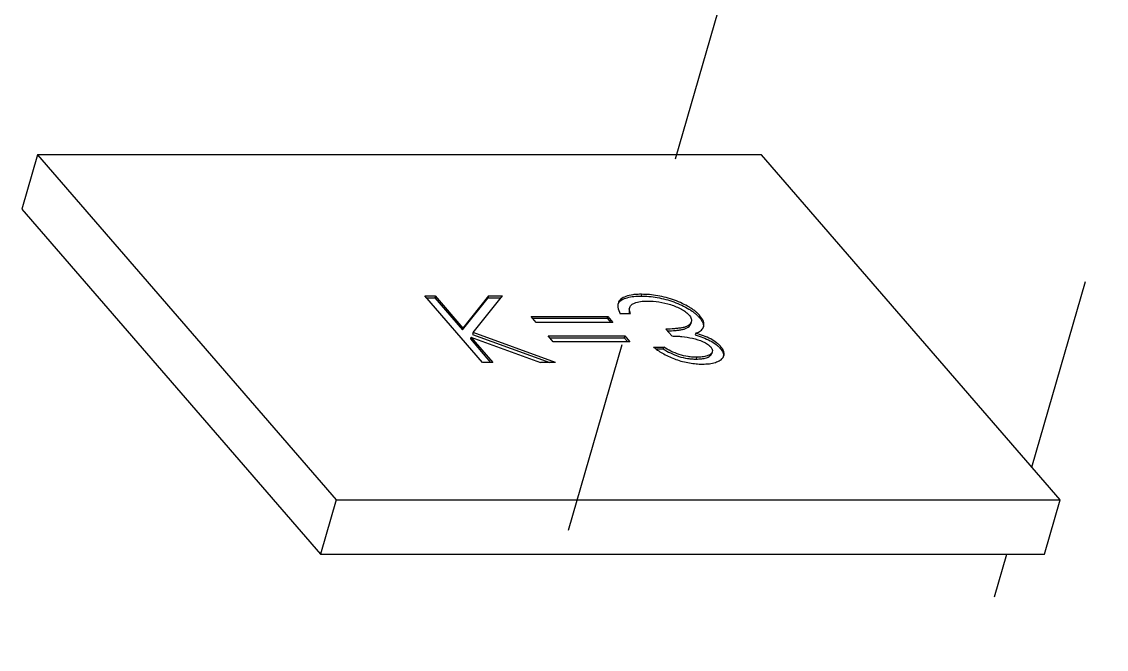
# Model space of a CAD drawing. Header units: millimetres. Extents: x -1 to 407, y -1 to 283.
# Drawn here: x 191.85 to 204.82, y 170.49 to 177.99 of the extents above; entities that cross this region are included whole.
import ezdxf

# ---------------------------------------------------------------- set-up
doc = ezdxf.new("R2010")
doc.units = ezdxf.units.MM
doc.header["$LTSCALE"] = 23.1
doc.linetypes.add('DASHED', pattern=[0.2, 0.1, -0.1])
doc.layers.get('0').update_dxf_attribs({"linetype": 'CONTINUOUS'})
doc.layers.add('0015-THERMAL-PAD', color=7, linetype='CONTINUOUS')

msp = doc.modelspace()

# ---------------------------------------------------------------- linework, layer by layer
at = {"color": 4, "linetype": 'DASHED'}
for p, q in [((195.828, 163.033), (201.101, 181.298)), ((203.934, 172.662), (206.404, 181.217)), ((202.205, 166.673), (203.634, 171.623))]:
    msp.add_line(p, q, dxfattribs=at)
at = {"layer": '0015-THERMAL-PAD', "color": 7, "linetype": 'Continuous'}
for p, q in [((192.039, 176.397), (191.851, 175.748)), ((192.039, 176.397), (195.611, 172.272)), ((200.699, 176.397), (192.039, 176.397)), ((204.271, 172.272), (200.699, 176.397)), ((191.851, 175.748), (195.423, 171.623)), ((197.362, 173.916), (196.674, 174.71)), ((196.674, 174.71), (196.798, 174.71)), ((196.693, 174.688), (196.791, 174.688)), ((196.798, 174.71), (196.791, 174.688)), ((196.791, 174.688), (197.123, 174.305)), ((196.798, 174.71), (197.129, 174.327)), ((197.123, 174.305), (197.429, 174.688)), ((197.435, 174.71), (197.129, 174.327)), ((197.25, 174.272), (197.6, 174.71)), ((197.435, 174.71), (197.429, 174.688)), ((197.429, 174.688), (197.582, 174.688)), ((197.435, 174.71), (197.6, 174.71)), ((199.266, 174.73), (199.259, 174.709)), ((199.133, 174.496), (199.01, 174.496)), ((199.118, 174.552), (199.125, 174.574)), ((198.005, 174.394), (197.943, 174.466)), ((197.943, 174.466), (198.86, 174.466)), ((197.962, 174.444), (198.854, 174.444)), ((198.922, 174.394), (198.005, 174.394)), ((198.86, 174.466), (198.854, 174.444)), ((198.854, 174.444), (198.897, 174.394)), ((198.86, 174.466), (198.922, 174.394)), ((199.86, 174.401), (199.854, 174.379)), ((199.963, 174.474), (199.957, 174.452)), ((197.129, 174.327), (197.123, 174.305)), ((197.25, 174.272), (197.244, 174.251)), ((197.244, 174.251), (198.168, 173.916)), ((198.234, 173.916), (197.25, 174.272)), ((198.208, 174.16), (198.146, 174.232)), ((198.146, 174.232), (199.063, 174.232)), ((199.063, 174.232), (199.056, 174.21)), ((199.063, 174.232), (199.124, 174.16)), ((199.627, 174.232), (199.556, 174.313)), ((199.913, 174.265), (199.907, 174.244)), ((200.003, 174.333), (200.008, 174.346)), ((197.223, 174.218), (197.217, 174.197)), ((197.217, 174.197), (197.46, 173.916)), ((197.223, 174.218), (197.485, 173.916)), ((197.223, 174.218), (198.058, 173.916)), ((198.165, 174.21), (199.056, 174.21)), ((199.124, 174.16), (198.208, 174.16)), ((199.056, 174.21), (199.099, 174.16)), ((199.406, 174.099), (199.53, 174.099)), ((199.406, 174.099), (199.412, 174.095)), ((199.523, 174.078), (199.53, 174.099)), ((200.215, 174.102), (200.208, 174.08)), ((199.437, 174.078), (199.523, 174.078)), ((199.923, 173.977), (199.917, 173.956)), ((200.111, 174.044), (200.105, 174.023)), ((197.485, 173.916), (197.362, 173.916)), ((198.234, 173.916), (198.058, 173.916)), ((195.611, 172.272), (195.423, 171.623)), ((195.611, 172.272), (204.271, 172.272)), ((204.084, 171.623), (204.271, 172.272)), ((195.423, 171.623), (204.084, 171.623))]:
    msp.add_line(p, q, dxfattribs=at)
for centre, radius, start, end in [((199.072, 174.572), 0.0986, 146.101, 158.4909), ((200.163, 173.996), 0.0825, 351.9362, 359.0885)]:
    msp.add_arc(centre, radius, start, end, dxfattribs=at)
for points in [[(198.984, 174.622), (198.982, 174.615), (198.981, 174.608), (198.98, 174.601)], [(200.005, 174.355), (200.005, 174.347), (200.005, 174.34), (200.003, 174.333)], [(200.24, 173.976), (200.244, 173.982), (200.247, 173.989), (200.249, 173.996)]]:
    msp.add_open_spline(points, degree=3, dxfattribs=at)
for points, knots in [([(199.266, 174.73), (199.248, 174.73), (199.213, 174.73), (199.149, 174.724), (199.08, 174.71), (199.023, 174.681), (198.994, 174.649), (198.986, 174.631), (198.984, 174.622)], [0, 0, 0, 0, 0.167167, 0.324642, 0.601726, 0.821232, 0.913693, 1, 1, 1, 1]), ([(198.99, 174.627), (199, 174.642), (199.032, 174.669), (199.123, 174.704), (199.203, 174.708), (199.259, 174.709)], [0, 0, 0, 0, 0.184823, 0.413281, 1, 1, 1, 1]), ([(199.146, 174.606), (199.151, 174.61), (199.162, 174.617), (199.196, 174.634), (199.256, 174.647), (199.309, 174.649), (199.338, 174.649)], [0, 0, 0, 0, 0.094215, 0.197217, 0.563678, 1, 1, 1, 1]), ([(199.259, 174.709), (199.291, 174.708), (199.355, 174.706), (199.488, 174.688), (199.621, 174.654), (199.745, 174.601), (199.817, 174.564), (199.868, 174.53), (199.902, 174.505), (199.931, 174.48), (199.949, 174.461), (199.957, 174.452)], [0, 0, 0, 0, 0.12325, 0.25432, 0.527211, 0.660642, 0.786479, 0.845306, 0.900949, 0.952389, 1, 1, 1, 1]), ([(199.963, 174.474), (199.955, 174.483), (199.938, 174.501), (199.908, 174.527), (199.874, 174.552), (199.823, 174.585), (199.751, 174.623), (199.627, 174.675), (199.494, 174.71), (199.361, 174.728), (199.297, 174.73), (199.266, 174.73)], [0, 0, 0, 0, 0.047611, 0.099051, 0.154694, 0.213521, 0.339358, 0.472789, 0.74568, 0.87675, 1, 1, 1, 1]), ([(199.338, 174.649), (199.383, 174.648), (199.476, 174.643), (199.59, 174.616), (199.68, 174.583), (199.741, 174.554), (199.786, 174.525), (199.816, 174.5), (199.828, 174.487), (199.834, 174.481)], [0, 0, 0, 0, 0.24992, 0.5202, 0.655078, 0.784012, 0.900471, 0.952716, 1, 1, 1, 1]), ([(198.98, 174.601), (198.98, 174.593), (198.981, 174.556), (198.997, 174.521), (199.01, 174.496)], [0, 0, 0, 0, 0.227663, 1, 1, 1, 1]), ([(199.118, 174.552), (199.117, 174.548), (199.114, 174.529), (199.116, 174.51), (199.12, 174.496)], [0, 0, 0, 0, 0.240334, 1, 1, 1, 1]), ([(199.133, 174.496), (199.129, 174.509), (199.12, 174.535), (199.121, 174.562), (199.125, 174.574)], [0, 0, 0, 0, 0.525026, 1, 1, 1, 1]), ([(199.125, 174.574), (199.126, 174.58), (199.132, 174.592), (199.141, 174.601), (199.146, 174.606)], [0, 0, 0, 0, 0.48132, 1, 1, 1, 1]), ([(199.834, 174.481), (199.844, 174.468), (199.862, 174.444), (199.864, 174.413), (199.86, 174.401)], [0, 0, 0, 0, 0.56196, 1, 1, 1, 1]), ([(199.86, 174.401), (199.858, 174.392), (199.849, 174.375), (199.824, 174.354), (199.791, 174.34), (199.751, 174.329), (199.706, 174.323), (199.64, 174.316), (199.59, 174.314), (199.556, 174.313)], [0, 0, 0, 0, 0.081481, 0.173074, 0.281707, 0.407008, 0.546602, 0.69329, 1, 1, 1, 1]), ([(199.574, 174.292), (199.606, 174.293), (199.653, 174.296), (199.713, 174.303), (199.755, 174.309), (199.791, 174.32), (199.821, 174.335), (199.843, 174.355), (199.852, 174.371), (199.854, 174.379)], [0, 0, 0, 0, 0.308444, 0.455356, 0.594203, 0.7179, 0.825717, 0.917399, 1, 1, 1, 1]), ([(199.957, 174.452), (199.964, 174.444), (199.979, 174.425), (199.997, 174.393), (200.004, 174.367), (200.005, 174.355)], [0, 0, 0, 0, 0.288124, 0.671009, 1, 1, 1, 1]), ([(200.008, 174.346), (200.014, 174.366), (200.008, 174.416), (199.98, 174.454), (199.963, 174.474)], [0, 0, 0, 0, 0.437576, 1, 1, 1, 1]), ([(199.627, 174.232), (199.646, 174.231), (199.687, 174.231), (199.77, 174.224), (199.876, 174.207), (199.971, 174.179), (200.028, 174.15), (200.053, 174.136), (200.075, 174.12), (200.086, 174.107), (200.092, 174.102)], [0, 0, 0, 0, 0.119763, 0.244902, 0.507359, 0.775423, 0.838642, 0.898085, 0.952004, 1, 1, 1, 1]), ([(199.907, 174.244), (199.938, 174.234), (199.999, 174.215), (200.083, 174.178), (200.145, 174.14), (200.185, 174.106), (200.201, 174.089), (200.208, 174.08)], [0, 0, 0, 0, 0.281352, 0.551669, 0.794785, 0.90211, 1, 1, 1, 1]), ([(199.913, 174.265), (199.923, 174.269), (199.944, 174.277), (199.97, 174.292), (199.991, 174.311), (199.999, 174.326), (200.003, 174.333)], [0, 0, 0, 0, 0.293417, 0.554997, 0.787383, 1, 1, 1, 1]), ([(200.215, 174.102), (200.207, 174.11), (200.191, 174.128), (200.151, 174.161), (200.09, 174.199), (200.005, 174.237), (199.944, 174.256), (199.913, 174.265)], [0, 0, 0, 0, 0.09789, 0.205215, 0.448331, 0.718648, 1, 1, 1, 1]), ([(199.412, 174.095), (199.449, 174.066), (199.534, 174.01), (199.677, 173.947), (199.809, 173.912), (199.915, 173.898), (199.967, 173.896), (199.992, 173.896)], [0, 0, 0, 0, 0.227749, 0.484655, 0.751452, 0.879455, 1, 1, 1, 1]), ([(199.923, 173.977), (199.907, 173.978), (199.873, 173.978), (199.803, 173.986), (199.715, 174.007), (199.618, 174.048), (199.558, 174.082), (199.53, 174.099)], [0, 0, 0, 0, 0.118104, 0.242909, 0.504646, 0.761438, 1, 1, 1, 1]), ([(200.092, 174.102), (200.099, 174.093), (200.112, 174.076), (200.114, 174.053), (200.111, 174.044)], [0, 0, 0, 0, 0.561757, 1, 1, 1, 1]), ([(200.249, 173.996), (200.254, 174.012), (200.252, 174.041), (200.236, 174.076), (200.222, 174.093), (200.215, 174.102)], [0, 0, 0, 0, 0.438228, 0.698759, 1, 1, 1, 1]), ([(199.523, 174.078), (199.552, 174.06), (199.612, 174.026), (199.709, 173.985), (199.797, 173.965), (199.866, 173.957), (199.9, 173.956), (199.917, 173.956)], [0, 0, 0, 0, 0.238562, 0.495354, 0.757091, 0.881896, 1, 1, 1, 1]), ([(199.917, 173.956), (199.939, 173.956), (199.981, 173.957), (200.038, 173.968), (200.082, 173.988), (200.102, 174.011), (200.105, 174.023)], [0, 0, 0, 0, 0.321587, 0.600276, 0.822607, 1, 1, 1, 1]), ([(200.111, 174.044), (200.108, 174.033), (200.088, 174.01), (200.045, 173.99), (199.988, 173.979), (199.945, 173.978), (199.923, 173.977)], [0, 0, 0, 0, 0.177393, 0.399724, 0.678413, 1, 1, 1, 1]), ([(199.992, 173.896), (200.02, 173.896), (200.073, 173.898), (200.145, 173.913), (200.203, 173.936), (200.232, 173.962), (200.24, 173.976)], [0, 0, 0, 0, 0.314153, 0.586617, 0.815093, 1, 1, 1, 1]), ([(200.208, 174.08), (200.219, 174.067), (200.239, 174.041), (200.246, 174.009), (200.246, 173.995)], [0, 0, 0, 0, 0.553993, 1, 1, 1, 1])]:
    msp.add_open_spline(points, degree=3, knots=knots, dxfattribs=at)

doc.saveas('drawing.dxf')
